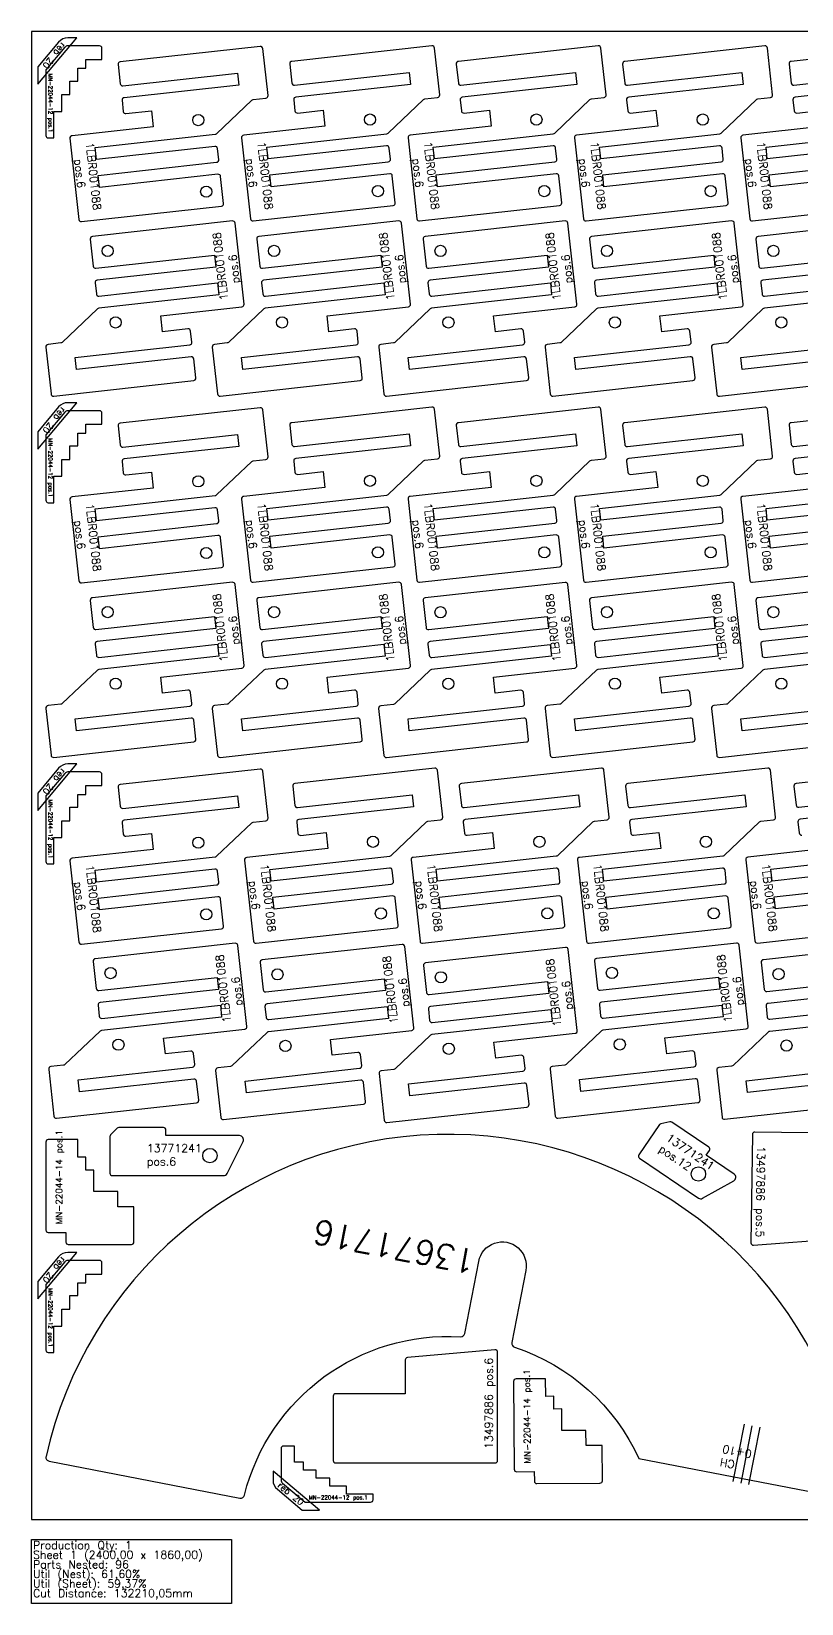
# Model space of a CAD drawing. Header units: millimetres. Extents: x 0 to 2400, y -105 to 1860.
# Drawn here: x 0 to 962, y -105 to 1860 of the extents above; entities that cross this region are included whole.
import ezdxf

# ---------------------------------------------------------------- set-up
doc = ezdxf.new("R2010")
doc.units = ezdxf.units.MM
for name, color, linetype in [('13497886', 7, 'Continuous'), ('13671716', 7, 'Continuous'), ('13771241v02', 7, 'Continuous'), ('1LBR001088', 7, 'Continuous'), ('Chanfro', 7, 'Continuous'), ('MN-22044-12', 7, 'Continuous'), ('MN-22044-14', 7, 'Continuous'), ('Rebaixo', 6, 'Continuous'), ('sheet', 24, 'Continuous'), ('Stats', 7, 'Continuous'), ('Texto', 7, 'Continuous')]:
    doc.layers.add(name, color=color, linetype=linetype)
doc.styles.get("Standard").update_dxf_attribs({"font": 'txt.shx'})

msp = doc.modelspace()

# ---------------------------------------------------------------- linework, layer by layer
at = {"layer": '13497886', "color": 30}
for points in [[(904.1, 484.3, 0.414214), (901, 481.4), (899.1, 346, 0.440079), (902.4, 343), (1012, 351.1, 0.388813), (1014.8, 354), (1015.4, 396.3), (1102.3, 395.1, 0.414214), (1105.4, 398), (1106.5, 478.5, 0.414214), (1103.5, 481.5)], [(579.6, 70.7, 0.414214), (582.6, 73.7), (582.6, 209.1, 0.440079), (579.3, 212.1), (469.8, 202.4, 0.388813), (467.1, 199.5), (467.1, 157.2), (380.1, 157.2, 0.414214), (377.1, 154.2), (377.1, 73.7, 0.414214), (380.1, 70.7)]]:
    msp.add_lwpolyline(points, format="xyb", close=True, dxfattribs=at)
at = {"layer": '13671716', "color": 30}
msp.add_lwpolyline([(1016.1, 26.7), (1023.2, 63, 0.414214), (1019.2, 68.9), (989.7, 74.6), (1003.5, 145.9, 0.746767), (18.2, 78.9, 0.422856), (22.1, 72.9), (260.4, 26.9, 0.397875), (266.2, 30.6, -0.360354), (536.3, 228.5, 0.376283), (541.5, 232.6), (558.9, 322.7, -1.000001), (617.9, 311.3), (600.5, 221.2, 0.376283), (603.8, 215.5, -0.207227), (759.2, 76.3)], format="xyb", close=True, dxfattribs=at)
at = {"layer": '13771241v02', "color": 30}
for points in [[(784.7, 493.6), (759, 455.7, 0.414214), (759.8, 451.5), (833.5, 401.7, 0.284079), (838.7, 401.5), (877.7, 423.4, 0.557537), (878, 431.9), (843.3, 455.4), (847.3, 461.2, 0.414214), (846.5, 465.4), (800.3, 496.6, 0.198912), (798, 497.1), (786.6, 494.8, 0.198912)], [(98, 478.6), (98, 432.9, 0.414214), (101, 429.9), (239.9, 429.9, 0.284079), (244.4, 432.6), (264.4, 472.6, 0.557537), (259.9, 479.9), (168, 479.9), (168, 486.9, 0.414214), (165, 489.9), (109.2, 489.9, 0.198912), (107.1, 489), (98.9, 480.7, 0.198912)]]:
    msp.add_lwpolyline(points, format="xyb", close=True, dxfattribs=at)
for centre in [(223, 454.9), (833.5, 431.9)]:
    msp.add_circle(centre, 9, dxfattribs=at)
at = {"layer": '1LBR001088', "color": 7}
for points in [[(108.3, 1818.6), (110.9, 1794.7, 0.414214), (114.2, 1792.1), (257.4, 1807.9), (259, 1793), (115.9, 1777.2, 0.414214), (113.2, 1773.9), (114.8, 1759.9, 0.414214), (118.1, 1757.3), (149.9, 1760.8), (152.1, 1740.9), (50.7, 1729.7, 0.414214), (48, 1726.4), (59.2, 1625, 0.414214), (62.6, 1622.4), (237.5, 1641.7, 0.414214), (240.1, 1645), (236.4, 1678.8, 0.414214), (233.1, 1681.5), (85, 1665.1), (83.4, 1680), (231.4, 1696.4, 0.414214), (234.1, 1699.7), (232.6, 1713.6, 0.414214), (229.3, 1716.3), (81.2, 1699.9), (79.5, 1714.8), (229.6, 1731.4, 0.163912), (231.3, 1732.2), (275.4, 1774.1, -0.163912), (277.1, 1774.9), (293, 1776.6, 0.414214), (295.7, 1779.9), (289.2, 1838.6, 0.414214), (285.9, 1841.2), (110.9, 1821.9, 0.414214)], [(322.9, 1819.3), (325.5, 1795.5, 0.414214), (328.8, 1792.8), (471.9, 1808.6), (473.6, 1793.7), (330.5, 1777.9, 0.414214), (327.8, 1774.6), (329.3, 1760.7, 0.414214), (332.7, 1758), (364.5, 1761.5), (366.7, 1741.7), (265.3, 1730.4, 0.414214), (262.6, 1727.1), (273.8, 1625.8, 0.414214), (277.1, 1623.1), (452.1, 1642.4, 0.414214), (454.7, 1645.8), (451, 1679.5, 0.414214), (447.7, 1682.2), (299.6, 1665.8), (297.9, 1680.7), (446, 1697.1, 0.414214), (448.7, 1700.4), (447.1, 1714.3, 0.414214), (443.8, 1717), (295.7, 1700.6), (294.1, 1715.5), (444.2, 1732.1, 0.163912), (445.9, 1732.9), (490, 1774.8, -0.163912), (491.7, 1775.6), (507.6, 1777.4, 0.414214), (510.2, 1780.7), (503.8, 1839.3, 0.414214), (500.4, 1842), (325.5, 1822.6, 0.414214)], [(530.8, 1819.3), (533.5, 1795.5, 0.414214), (536.8, 1792.8), (679.9, 1808.6), (681.5, 1793.7), (538.4, 1777.9, 0.414214), (535.8, 1774.6), (537.3, 1760.7, 0.414214), (540.6, 1758), (572.4, 1761.5), (574.6, 1741.7), (473.2, 1730.4, 0.414214), (470.6, 1727.1), (481.8, 1625.8, 0.414214), (485.1, 1623.1), (660, 1642.4, 0.414214), (662.7, 1645.8), (659, 1679.5, 0.414214), (655.6, 1682.2), (507.5, 1665.8), (505.9, 1680.7), (654, 1697.1, 0.414214), (656.7, 1700.4), (655.1, 1714.3, 0.414214), (651.8, 1717), (503.7, 1700.6), (502.1, 1715.5), (652.1, 1732.1, 0.163912), (653.9, 1732.9), (697.9, 1774.8, -0.163912), (699.7, 1775.6), (715.6, 1777.4, 0.414214), (718.2, 1780.7), (711.7, 1839.3, 0.414214), (708.4, 1842), (533.5, 1822.6, 0.414214)], [(738.8, 1819.3), (741.4, 1795.5, 0.414214), (744.7, 1792.8), (887.9, 1808.6), (889.5, 1793.7), (746.4, 1777.9, 0.414214), (743.7, 1774.6), (745.3, 1760.7, 0.414214), (748.6, 1758), (780.4, 1761.5), (782.6, 1741.7), (681.2, 1730.4, 0.414214), (678.6, 1727.1), (689.8, 1625.8, 0.414214), (693.1, 1623.1), (868, 1642.4, 0.414214), (870.7, 1645.8), (866.9, 1679.5, 0.414214), (863.6, 1682.2), (715.5, 1665.8), (713.9, 1680.7), (862, 1697.1, 0.414214), (864.6, 1700.4), (863.1, 1714.3, 0.414214), (859.8, 1717), (711.7, 1700.6), (710, 1715.5), (860.1, 1732.1, 0.163912), (861.8, 1732.9), (905.9, 1774.8, -0.163912), (907.6, 1775.6), (923.5, 1777.4, 0.414214), (926.2, 1780.7), (919.7, 1839.3, 0.414214), (916.4, 1842), (741.4, 1822.6, 0.414214)], [(205.4, 1426.9), (202.8, 1450.7, 0.414214), (199.5, 1453.4), (56.3, 1437.6), (54.7, 1452.5), (197.8, 1468.3, 0.414214), (200.5, 1471.6), (198.9, 1485.5, 0.414214), (195.6, 1488.2), (163.8, 1484.7), (161.6, 1504.5), (263, 1515.7, 0.414214), (265.7, 1519.1), (254.4, 1620.4, 0.414214), (251.1, 1623.1), (76.2, 1603.8, 0.414214), (73.5, 1600.4), (77.3, 1566.6, 0.414214), (80.6, 1564), (228.7, 1580.4), (230.3, 1565.5), (82.2, 1549.1, 0.414214), (79.6, 1545.8), (81.1, 1531.9, 0.414214), (84.4, 1529.2), (232.5, 1545.6), (234.2, 1530.7), (84.1, 1514.1, 0.163912), (82.4, 1513.3), (38.3, 1471.4, -0.163912), (36.6, 1470.6), (20.7, 1468.8, 0.414214), (18, 1465.5), (24.5, 1406.9, 0.414214), (27.8, 1404.2), (202.8, 1423.6, 0.414214)], [(413.4, 1426.9), (410.7, 1450.7, 0.414214), (407.4, 1453.4), (264.3, 1437.6), (262.7, 1452.5), (405.8, 1468.3, 0.414214), (408.4, 1471.6), (406.9, 1485.5, 0.414214), (403.6, 1488.2), (371.8, 1484.7), (369.6, 1504.5), (471, 1515.7, 0.414214), (473.6, 1519.1), (462.4, 1620.4, 0.414214), (459.1, 1623.1), (284.2, 1603.8, 0.414214), (281.5, 1600.4), (285.3, 1566.6, 0.414214), (288.6, 1564), (436.7, 1580.4), (438.3, 1565.5), (290.2, 1549.1, 0.414214), (287.6, 1545.8), (289.1, 1531.9, 0.414214), (292.4, 1529.2), (440.5, 1545.6), (442.2, 1530.7), (292.1, 1514.1, 0.163912), (290.3, 1513.3), (246.3, 1471.4, -0.163912), (244.6, 1470.6), (228.7, 1468.8, 0.414214), (226, 1465.5), (232.5, 1406.9, 0.414214), (235.8, 1404.2), (410.7, 1423.6, 0.414214)], [(621.4, 1426.9), (618.7, 1450.7, 0.414214), (615.4, 1453.4), (472.3, 1437.6), (470.6, 1452.5), (613.8, 1468.3, 0.414214), (616.4, 1471.6), (614.9, 1485.5, 0.414214), (611.6, 1488.2), (579.8, 1484.7), (577.6, 1504.5), (678.9, 1515.7, 0.414214), (681.6, 1519.1), (670.4, 1620.4, 0.414214), (667.1, 1623.1), (492.1, 1603.8, 0.414214), (489.5, 1600.4), (493.2, 1566.6, 0.414214), (496.5, 1564), (644.6, 1580.4), (646.3, 1565.5), (498.2, 1549.1, 0.414214), (495.5, 1545.8), (497.1, 1531.9, 0.414214), (500.4, 1529.2), (648.5, 1545.6), (650.1, 1530.7), (500, 1514.1, 0.163912), (498.3, 1513.3), (454.3, 1471.4, -0.163912), (452.5, 1470.6), (436.6, 1468.8, 0.414214), (434, 1465.5), (440.5, 1406.9, 0.414214), (443.8, 1404.2), (618.7, 1423.6, 0.414214)], [(829.3, 1426.9), (826.7, 1450.7, 0.414214), (823.4, 1453.4), (680.2, 1437.6), (678.6, 1452.5), (821.7, 1468.3, 0.414214), (824.4, 1471.6), (822.8, 1485.5, 0.414214), (819.5, 1488.2), (787.7, 1484.7), (785.5, 1504.5), (886.9, 1515.7, 0.414214), (889.6, 1519.1), (878.4, 1620.4, 0.414214), (875, 1623.1), (700.1, 1603.8, 0.414214), (697.5, 1600.4), (701.2, 1566.6, 0.414214), (704.5, 1564), (852.6, 1580.4), (854.2, 1565.5), (706.1, 1549.1, 0.414214), (703.5, 1545.8), (705, 1531.9, 0.414214), (708.3, 1529.2), (856.4, 1545.6), (858.1, 1530.7), (708, 1514.1, 0.163912), (706.3, 1513.3), (662.2, 1471.4, -0.163912), (660.5, 1470.6), (644.6, 1468.8, 0.414214), (641.9, 1465.5), (648.4, 1406.9, 0.414214), (651.7, 1404.2), (826.7, 1423.6, 0.414214)], [(108.3, 1367), (110.9, 1343.1, 0.414214), (114.2, 1340.5), (257.4, 1356.3), (259, 1341.4), (115.9, 1325.6, 0.414214), (113.2, 1322.3), (114.8, 1308.3, 0.414214), (118.1, 1305.7), (149.9, 1309.2), (152.1, 1289.3), (50.7, 1278.1, 0.414214), (48, 1274.8), (59.2, 1173.4, 0.414214), (62.6, 1170.8), (237.5, 1190.1, 0.414214), (240.1, 1193.4), (236.4, 1227.2, 0.414214), (233.1, 1229.9), (85, 1213.5), (83.4, 1228.4), (231.4, 1244.8, 0.414214), (234.1, 1248.1), (232.6, 1262, 0.414214), (229.3, 1264.7), (81.2, 1248.3), (79.5, 1263.2), (229.6, 1279.8, 0.163912), (231.3, 1280.6), (275.4, 1322.5, -0.163912), (277.1, 1323.3), (293, 1325, 0.414214), (295.7, 1328.3), (289.2, 1387, 0.414214), (285.9, 1389.6), (110.9, 1370.3, 0.414214)], [(322.9, 1367.7), (325.5, 1343.9, 0.414214), (328.8, 1341.2), (471.9, 1357), (473.6, 1342.1), (330.5, 1326.3, 0.414214), (327.8, 1323), (329.3, 1309.1, 0.414214), (332.7, 1306.4), (364.5, 1309.9), (366.7, 1290.1), (265.3, 1278.9, 0.414214), (262.6, 1275.5), (273.8, 1174.2, 0.414214), (277.1, 1171.5), (452.1, 1190.9, 0.414214), (454.7, 1194.2), (451, 1228, 0.414214), (447.7, 1230.6), (299.6, 1214.2), (297.9, 1229.1), (446, 1245.5, 0.414214), (448.7, 1248.8), (447.1, 1262.7, 0.414214), (443.8, 1265.4), (295.7, 1249), (294.1, 1263.9), (444.2, 1280.5, 0.163912), (445.9, 1281.3), (490, 1323.2, -0.163912), (491.7, 1324), (507.6, 1325.8, 0.414214), (510.2, 1329.1), (503.8, 1387.7, 0.414214), (500.4, 1390.4), (325.5, 1371, 0.414214)], [(530.8, 1367.7), (533.5, 1343.9, 0.414214), (536.8, 1341.2), (679.9, 1357), (681.5, 1342.1), (538.4, 1326.3, 0.414214), (535.8, 1323), (537.3, 1309.1, 0.414214), (540.6, 1306.4), (572.4, 1309.9), (574.6, 1290.1), (473.2, 1278.9, 0.414214), (470.6, 1275.5), (481.8, 1174.2, 0.414214), (485.1, 1171.5), (660, 1190.9, 0.414214), (662.7, 1194.2), (659, 1228, 0.414214), (655.6, 1230.6), (507.5, 1214.2), (505.9, 1229.1), (654, 1245.5, 0.414214), (656.7, 1248.8), (655.1, 1262.7, 0.414214), (651.8, 1265.4), (503.7, 1249), (502.1, 1263.9), (652.1, 1280.5, 0.163912), (653.9, 1281.3), (697.9, 1323.2, -0.163912), (699.7, 1324), (715.6, 1325.8, 0.414214), (718.2, 1329.1), (711.7, 1387.7, 0.414214), (708.4, 1390.4), (533.5, 1371, 0.414214)], [(738.8, 1367.7), (741.4, 1343.9, 0.414214), (744.7, 1341.2), (887.9, 1357), (889.5, 1342.1), (746.4, 1326.3, 0.414214), (743.7, 1323), (745.3, 1309.1, 0.414214), (748.6, 1306.4), (780.4, 1309.9), (782.6, 1290.1), (681.2, 1278.9, 0.414214), (678.6, 1275.5), (689.8, 1174.2, 0.414214), (693.1, 1171.5), (868, 1190.9, 0.414214), (870.7, 1194.2), (866.9, 1228, 0.414214), (863.6, 1230.6), (715.5, 1214.2), (713.9, 1229.1), (862, 1245.5, 0.414214), (864.6, 1248.8), (863.1, 1262.7, 0.414214), (859.8, 1265.4), (711.7, 1249), (710, 1263.9), (860.1, 1280.5, 0.163912), (861.8, 1281.3), (905.9, 1323.2, -0.163912), (907.6, 1324), (923.5, 1325.8, 0.414214), (926.2, 1329.1), (919.7, 1387.7, 0.414214), (916.4, 1390.4), (741.4, 1371, 0.414214)], [(205.4, 975.3), (202.8, 999.1, 0.414214), (199.5, 1001.8), (56.3, 986), (54.7, 1000.9), (197.8, 1016.7, 0.414214), (200.5, 1020), (198.9, 1033.9, 0.414214), (195.6, 1036.6), (163.8, 1033.1), (161.6, 1053), (263, 1064.2, 0.414214), (265.7, 1067.5), (254.4, 1168.9, 0.414214), (251.1, 1171.5), (76.2, 1152.2, 0.414214), (73.5, 1148.9), (77.3, 1115.1, 0.414214), (80.6, 1112.4), (228.7, 1128.8), (230.3, 1113.9), (82.2, 1097.5, 0.414214), (79.6, 1094.2), (81.1, 1080.3, 0.414214), (84.4, 1077.6), (232.5, 1094), (234.2, 1079.1), (84.1, 1062.5, 0.163912), (82.4, 1061.7), (38.3, 1019.8, -0.163912), (36.6, 1019), (20.7, 1017.3, 0.414214), (18, 1013.9), (24.5, 955.3, 0.414214), (27.8, 952.6), (202.8, 972, 0.414214)], [(413.4, 975.3), (410.7, 999.1, 0.414214), (407.4, 1001.8), (264.3, 986), (262.7, 1000.9), (405.8, 1016.7, 0.414214), (408.4, 1020), (406.9, 1033.9, 0.414214), (403.6, 1036.6), (371.8, 1033.1), (369.6, 1053), (471, 1064.2, 0.414214), (473.6, 1067.5), (462.4, 1168.9, 0.414214), (459.1, 1171.5), (284.2, 1152.2, 0.414214), (281.5, 1148.9), (285.3, 1115.1, 0.414214), (288.6, 1112.4), (436.7, 1128.8), (438.3, 1113.9), (290.2, 1097.5, 0.414214), (287.6, 1094.2), (289.1, 1080.3, 0.414214), (292.4, 1077.6), (440.5, 1094), (442.2, 1079.1), (292.1, 1062.5, 0.163912), (290.3, 1061.7), (246.3, 1019.8, -0.163912), (244.6, 1019), (228.7, 1017.3, 0.414214), (226, 1013.9), (232.5, 955.3, 0.414214), (235.8, 952.6), (410.7, 972, 0.414214)], [(621.3, 975.2), (618.6, 999.1, 0.414214), (615.3, 1001.7), (472.2, 985.9), (470.6, 1000.8), (613.7, 1016.6, 0.414214), (616.3, 1019.9), (614.8, 1033.9, 0.414214), (611.5, 1036.5), (579.7, 1033), (577.5, 1052.9), (678.9, 1064.1, 0.414214), (681.5, 1067.4), (670.3, 1168.8, 0.414214), (667, 1171.4), (492.1, 1152.1, 0.414214), (489.4, 1148.8), (493.1, 1115, 0.414214), (496.5, 1112.3), (644.6, 1128.7), (646.2, 1113.8), (498.1, 1097.4, 0.414214), (495.4, 1094.1), (497, 1080.2, 0.414214), (500.3, 1077.5), (648.4, 1093.9), (650, 1079), (500, 1062.4, 0.163912), (498.2, 1061.6), (454.2, 1019.7, -0.163912), (452.4, 1018.9), (436.5, 1017.2, 0.414214), (433.9, 1013.9), (440.4, 955.2, 0.414214), (443.7, 952.6), (618.6, 971.9, 0.414214)], [(829.3, 975.3), (826.7, 999.1, 0.414214), (823.4, 1001.8), (680.2, 986), (678.6, 1000.9), (821.7, 1016.7, 0.414214), (824.4, 1020), (822.8, 1033.9, 0.414214), (819.5, 1036.6), (787.7, 1033.1), (785.5, 1053), (886.9, 1064.2, 0.414214), (889.6, 1067.5), (878.4, 1168.9, 0.414214), (875, 1171.5), (700.1, 1152.2, 0.414214), (697.5, 1148.9), (701.2, 1115.1, 0.414214), (704.5, 1112.4), (852.6, 1128.8), (854.2, 1113.9), (706.1, 1097.5, 0.414214), (703.5, 1094.2), (705, 1080.3, 0.414214), (708.3, 1077.6), (856.4, 1094), (858.1, 1079.1), (708, 1062.5, 0.163912), (706.3, 1061.7), (662.2, 1019.8, -0.163912), (660.5, 1019), (644.6, 1017.3, 0.414214), (641.9, 1013.9), (648.4, 955.3, 0.414214), (651.7, 952.6), (826.7, 972, 0.414214)], [(108.3, 915.4), (110.9, 891.6, 0.414214), (114.2, 888.9), (257.4, 904.7), (259, 889.8), (115.9, 874, 0.414214), (113.2, 870.7), (114.8, 856.8, 0.414214), (118.1, 854.1), (149.9, 857.6), (152.1, 837.7), (50.7, 826.5, 0.414214), (48, 823.2), (59.2, 721.8, 0.414214), (62.6, 719.2), (237.5, 738.5, 0.414214), (240.1, 741.8), (236.4, 775.6, 0.414214), (233.1, 778.3), (85, 761.9), (83.4, 776.8), (231.4, 793.2, 0.414214), (234.1, 796.5), (232.6, 810.4, 0.414214), (229.3, 813.1), (81.2, 796.7), (79.5, 811.6), (229.6, 828.2, 0.163912), (231.3, 829), (275.4, 870.9, -0.163912), (277.1, 871.7), (293, 873.5, 0.414214), (295.7, 876.8), (289.2, 935.4, 0.414214), (285.9, 938.1), (110.9, 918.7, 0.414214)], [(326.6, 916.5), (329.2, 892.6, 0.414214), (332.5, 890), (475.6, 905.8), (477.3, 890.9), (334.2, 875.1, 0.414214), (331.5, 871.8), (333.1, 857.8, 0.414214), (336.4, 855.2), (368.2, 858.7), (370.4, 838.8), (269, 827.6, 0.414214), (266.3, 824.3), (277.5, 722.9, 0.414214), (280.9, 720.3), (455.8, 739.6, 0.414214), (458.4, 742.9), (454.7, 776.7, 0.414214), (451.4, 779.4), (303.3, 763), (301.6, 777.9), (449.7, 794.3, 0.414214), (452.4, 797.6), (450.9, 811.5, 0.414214), (447.5, 814.2), (299.5, 797.8), (297.8, 812.7), (447.9, 829.3, 0.163912), (449.6, 830.1), (493.7, 872, -0.163912), (495.4, 872.8), (511.3, 874.5, 0.414214), (514, 877.8), (507.5, 936.5, 0.414214), (504.2, 939.1), (329.2, 919.8, 0.414214)], [(534.6, 916.6), (537.3, 892.7, 0.414214), (540.6, 890), (683.7, 905.9), (685.3, 891), (542.2, 875.1, 0.414214), (539.6, 871.8), (541.1, 857.9, 0.414214), (544.4, 855.3), (576.2, 858.8), (578.4, 838.9), (477, 827.7, 0.414214), (474.4, 824.4), (485.6, 723, 0.414214), (488.9, 720.3), (663.8, 739.7, 0.414214), (666.5, 743), (662.8, 776.8, 0.414214), (659.4, 779.4), (511.3, 763.1), (509.7, 778), (657.8, 794.4, 0.414214), (660.4, 797.7), (658.9, 811.6, 0.414214), (655.6, 814.2), (507.5, 797.9), (505.9, 812.8), (655.9, 829.4, 0.163912), (657.7, 830.2), (701.7, 872, -0.163912), (703.5, 872.8), (719.3, 874.6, 0.414214), (722, 877.9), (715.5, 936.6, 0.414214), (712.2, 939.2), (537.3, 919.9, 0.414214)], [(742.6, 916.6), (745.2, 892.7, 0.414214), (748.5, 890), (891.7, 905.9), (893.3, 891), (750.2, 875.1, 0.414214), (747.5, 871.8), (749.1, 857.9, 0.414214), (752.4, 855.3), (784.2, 858.8), (786.4, 838.9), (685, 827.7, 0.414214), (682.4, 824.4), (693.6, 723, 0.414214), (696.9, 720.3), (871.8, 739.7, 0.414214), (874.5, 743), (870.7, 776.8, 0.414214), (867.4, 779.4), (719.3, 763.1), (717.7, 778), (865.8, 794.4, 0.414214), (868.4, 797.7), (866.9, 811.6, 0.414214), (863.6, 814.2), (715.5, 797.9), (713.8, 812.8), (863.9, 829.4, 0.163912), (865.6, 830.2), (909.7, 872, -0.163912), (911.4, 872.8), (927.3, 874.6, 0.414214), (930, 877.9), (923.5, 936.6, 0.414214), (920.2, 939.2), (745.2, 919.9, 0.414214)], [(209, 524.1), (206.3, 548, 0.414214), (203, 550.6), (59.9, 534.8), (58.3, 549.7), (201.4, 565.5, 0.414214), (204, 568.8), (202.5, 582.7, 0.414214), (199.2, 585.4), (167.4, 581.9), (165.2, 601.8), (266.6, 613, 0.414214), (269.2, 616.3), (258, 717.7, 0.414214), (254.7, 720.3), (79.8, 701, 0.414214), (77.1, 697.7), (80.8, 663.9, 0.414214), (84.2, 661.2), (232.3, 677.6), (233.9, 662.7), (85.8, 646.3, 0.414214), (83.2, 643), (84.7, 629.1, 0.414214), (88, 626.4), (236.1, 642.8), (237.7, 627.9), (87.7, 611.3, 0.163912), (85.9, 610.5), (41.9, 568.6, -0.163912), (40.1, 567.8), (24.2, 566.1, 0.414214), (21.6, 562.7), (28.1, 504.1, 0.414214), (31.4, 501.5), (206.3, 520.8, 0.414214)], [(417.6, 522.5), (415, 546.4, 0.414214), (411.7, 549.1), (268.6, 533.2), (266.9, 548.1), (410, 564, 0.414214), (412.7, 567.3), (411.1, 581.2, 0.414214), (407.8, 583.8), (376, 580.3), (373.8, 600.2), (475.2, 611.4, 0.414214), (477.9, 614.7), (466.7, 716.1, 0.414214), (463.3, 718.8), (288.4, 699.4, 0.414214), (285.8, 696.1), (289.5, 662.3, 0.414214), (292.8, 659.7), (440.9, 676), (442.6, 661.1), (294.5, 644.7, 0.414214), (291.8, 641.4), (293.3, 627.5, 0.414214), (296.7, 624.9), (444.7, 641.2), (446.4, 626.3), (296.3, 609.7, 0.163912), (294.6, 608.9), (250.5, 567.1, -0.163912), (248.8, 566.3), (232.9, 564.5, 0.414214), (230.2, 561.2), (236.7, 502.5, 0.414214), (240, 499.9), (415, 519.2, 0.414214)], [(621.8, 519), (619.2, 542.8, 0.414214), (615.9, 545.5), (472.7, 529.6), (471.1, 544.6), (614.2, 560.4, 0.414214), (616.9, 563.7), (615.3, 577.6, 0.414214), (612, 580.3), (580.2, 576.7), (578, 596.6), (679.4, 607.8, 0.414214), (682.1, 611.1), (670.9, 712.5, 0.414214), (667.5, 715.2), (492.6, 695.8, 0.414214), (490, 692.5), (493.7, 658.7, 0.414214), (497, 656.1), (645.1, 672.4), (646.7, 657.5), (498.6, 641.2, 0.414214), (496, 637.9), (497.5, 623.9, 0.414214), (500.8, 621.3), (648.9, 637.7), (650.6, 622.7), (500.5, 606.2, 0.163912), (498.8, 605.4), (454.7, 563.5, -0.163912), (453, 562.7), (437.1, 560.9, 0.414214), (434.4, 557.6), (440.9, 499, 0.414214), (444.2, 496.3), (619.2, 515.6, 0.414214)], [(835.5, 524.4), (832.9, 548.2, 0.414214), (829.6, 550.9), (686.4, 535.1), (684.8, 550), (827.9, 565.8, 0.414214), (830.6, 569.1), (829, 583, 0.414214), (825.7, 585.7), (793.9, 582.2), (791.7, 602), (893.1, 613.3, 0.414214), (895.7, 616.6), (884.5, 718, 0.414214), (881.2, 720.6), (706.3, 701.3, 0.414214), (703.6, 698), (707.4, 664.2, 0.414214), (710.7, 661.5), (858.8, 677.9), (860.4, 663), (712.3, 646.6, 0.414214), (709.7, 643.3), (711.2, 629.4, 0.414214), (714.5, 626.7), (862.6, 643.1), (864.3, 628.2), (714.2, 611.6, 0.163912), (712.5, 610.8), (668.4, 568.9, -0.163912), (666.7, 568.1), (650.8, 566.3, 0.414214), (648.1, 563), (654.6, 504.4, 0.414214), (657.9, 501.7), (832.9, 521.1, 0.414214)]]:
    msp.add_lwpolyline(points, format="xyb", close=True, dxfattribs=at)
for points in [[(1124.3, 1842), (949.4, 1822.6, 0.414214), (946.8, 1819.3), (949.4, 1795.5, 0.414214), (952.7, 1792.8), (1095.8, 1808.6)], [(1097.5, 1793.7), (954.4, 1777.9, 0.414214), (951.7, 1774.6), (953.2, 1760.7, 0.414214), (956.6, 1758), (988.4, 1761.5)], [(990.6, 1741.7), (889.2, 1730.4, 0.414214), (886.5, 1727.1), (897.7, 1625.8, 0.414214), (901, 1623.1), (1076, 1642.4, 0.414214)], [(1067.7, 1717), (919.6, 1700.6), (918, 1715.5), (1068.1, 1732.1, 0.163912)], [(1071.6, 1682.2), (923.5, 1665.8), (921.8, 1680.7), (1069.9, 1697.1, 0.414214)], [(1083, 1623.1), (908.1, 1603.8, 0.414214), (905.4, 1600.4), (909.2, 1566.6, 0.414214), (912.5, 1564), (1060.6, 1580.4)], [(1062.2, 1565.5), (914.1, 1549.1, 0.414214), (911.5, 1545.8), (913, 1531.9, 0.414214), (916.3, 1529.2), (1064.4, 1545.6)], [(1066.1, 1530.7), (916, 1514.1, 0.163912), (914.2, 1513.3), (870.2, 1471.4, -0.163912), (868.5, 1470.6), (852.6, 1468.8, 0.414214), (849.9, 1465.5), (856.4, 1406.9, 0.414214), (859.7, 1404.2), (1034.6, 1423.6, 0.414214)], [(1031.3, 1453.4), (888.2, 1437.6), (886.6, 1452.5), (1029.7, 1468.3, 0.414214)], [(1124.3, 1390.4), (949.4, 1371, 0.414214), (946.8, 1367.7), (949.4, 1343.9, 0.414214), (952.7, 1341.2), (1095.8, 1357)], [(1097.5, 1342.1), (954.4, 1326.3, 0.414214), (951.7, 1323), (953.2, 1309.1, 0.414214), (956.6, 1306.4), (988.4, 1309.9)], [(990.6, 1290.1), (889.2, 1278.9, 0.414214), (886.5, 1275.5), (897.7, 1174.2, 0.414214), (901, 1171.5), (1076, 1190.9, 0.414214)], [(1067.7, 1265.4), (919.6, 1249), (918, 1263.9), (1068.1, 1280.5, 0.163912)], [(1071.6, 1230.6), (923.5, 1214.2), (921.8, 1229.1), (1069.9, 1245.5, 0.414214)], [(1083, 1171.5), (908.1, 1152.2, 0.414214), (905.4, 1148.9), (909.2, 1115.1, 0.414214), (912.5, 1112.4), (1060.6, 1128.8)], [(1062.2, 1113.9), (914.1, 1097.5, 0.414214), (911.5, 1094.2), (913, 1080.3, 0.414214), (916.3, 1077.6), (1064.4, 1094)], [(1066.1, 1079.1), (916, 1062.5, 0.163912), (914.2, 1061.7), (870.2, 1019.8, -0.163912), (868.5, 1019), (852.6, 1017.3, 0.414214), (849.9, 1013.9), (856.4, 955.3, 0.414214), (859.7, 952.6), (1034.6, 972, 0.414214)], [(1031.3, 1001.8), (888.2, 986), (886.6, 1000.9), (1029.7, 1016.7, 0.414214)], [(1130.5, 939.5), (955.6, 920.1, 0.414214), (952.9, 916.8), (955.6, 893, 0.414214), (958.9, 890.3), (1102, 906.1)], [(1103.7, 891.2), (960.5, 875.4, 0.414214), (957.9, 872.1), (959.4, 858.2, 0.414214), (962.7, 855.5)], [(996.7, 839.2), (895.4, 828, 0.414214), (892.7, 824.6), (903.9, 723.3, 0.414214), (907.2, 720.6), (1082.2, 739.9, 0.414214)], [(1073.9, 814.5), (925.8, 798.1), (924.2, 813), (1074.3, 829.6, 0.163912)], [(1077.8, 779.7), (929.7, 763.3), (928, 778.2), (1076.1, 794.6, 0.414214)], [(1089.6, 719.2), (914.7, 699.8, 0.414214), (912, 696.5), (915.7, 662.7, 0.414214), (919, 660.1), (1067.1, 676.4)], [(1068.8, 661.5), (920.7, 645.2, 0.414214), (918, 641.8), (919.6, 627.9, 0.414214), (922.9, 625.3), (1071, 641.7)], [(1072.6, 626.7), (922.6, 610.2, 0.163912), (920.8, 609.3), (876.8, 567.5, -0.163912), (875, 566.7), (859.1, 564.9, 0.414214), (856.5, 561.6), (863, 503, 0.414214), (866.3, 500.3), (1041.2, 519.6, 0.414214)], [(1037.9, 549.5), (894.8, 533.6), (893.1, 548.5), (1036.3, 564.4, 0.414214)]]:
    msp.add_lwpolyline(points, format="xyb", dxfattribs=at)
for centre in [(208.5, 1749.2), (423.1, 1749.9), (631.1, 1749.9), (839, 1749.9), (218.4, 1659.7), (433, 1660.4), (640.9, 1660.4), (848.9, 1660.4), (95.3, 1585.7), (303.3, 1585.7), (511.2, 1585.7), (719.2, 1585.7), (927.2, 1585.7), (105.2, 1496.3), (313.2, 1496.3), (521.1, 1496.3), (729.1, 1496.3), (937.1, 1496.3), (208.5, 1297.6), (423.1, 1298.3), (631.1, 1298.3), (839, 1298.3), (218.4, 1208.1), (433, 1208.9), (640.9, 1208.9), (848.9, 1208.9), (95.3, 1134.2), (303.3, 1134.2), (511.2, 1134.1), (719.2, 1134.2), (927.2, 1134.2), (105.2, 1044.7), (313.2, 1044.7), (521, 1044.6), (729.1, 1044.7), (937.1, 1044.7), (208.5, 846), (426.8, 847.1), (634.9, 847.2), (842.8, 847.2), (218.4, 756.5), (436.7, 757.6), (644.7, 757.7), (852.7, 757.7), (98.9, 683), (307.5, 681.4), (725.4, 683.3), (933.7, 681.8), (511.7, 677.8), (108.7, 593.5), (317.4, 592), (521.6, 588.4), (735.3, 593.8), (943.6, 592.4)]:
    msp.add_circle(centre, 7, dxfattribs=at)
at = {"layer": 'Chanfro', "color": 30}
for p, q in [((890.5, 119.2), (876.7, 47.5)), ((900.4, 117.3), (886.5, 45.6)), ((910.2, 115.4), (896.3, 43.7))]:
    msp.add_line(p, q, dxfattribs=at)
at = {"layer": 'MN-22044-12', "color": 3}
for points in [[(28, 1760), (38, 1760), (38, 1781), (48, 1781), (48, 1798), (58, 1798), (58, 1814), (68, 1814), (68, 1825), (88, 1825), (88, 1839, 0.414214), (85, 1842), (45.5, 1842, 0.221695), (41.7, 1840.2), (18, 1812), (18, 1730, 0.414214), (21, 1727), (28, 1727)], [(28, 1304), (38, 1304), (38, 1325), (48, 1325), (48, 1342), (58, 1342), (58, 1358), (68, 1358), (68, 1369), (88, 1369), (88, 1383, 0.414214), (85, 1386), (45.5, 1386, 0.221695), (41.7, 1384.2), (18, 1356), (18, 1274, 0.414214), (21, 1271), (28, 1271)], [(28, 852.4), (38, 852.4), (38, 873.4), (48, 873.4), (48, 890.4), (58, 890.4), (58, 906.4), (68, 906.4), (68, 917.4), (88, 917.4), (88, 931.4, 0.414214), (85, 934.4), (45.5, 934.4, 0.221695), (41.7, 932.6), (18, 904.4), (18, 822.4, 0.414214), (21, 819.4), (28, 819.4)], [(28, 241.9), (38, 241.9), (38, 262.9), (48, 262.9), (48, 279.9), (58, 279.9), (58, 295.9), (68, 295.9), (68, 306.9), (88, 306.9), (88, 320.9, 0.414214), (85, 323.9), (45.5, 323.9, 0.221695), (41.7, 322.1), (18, 293.9), (18, 211.9, 0.414214), (21, 208.9), (28, 208.9)], [(393.9, 31.8), (393.9, 41.8), (372.9, 41.8), (372.9, 51.8), (355.9, 51.8), (355.9, 61.8), (339.9, 61.8), (339.9, 71.8), (328.9, 71.8), (328.9, 91.8), (314.9, 91.8, 0.414214), (311.9, 88.8), (311.9, 49.3, 0.221695), (313.7, 45.4), (341.9, 21.8), (423.9, 21.8, 0.414214), (426.9, 24.8), (426.9, 31.8)]]:
    msp.add_lwpolyline(points, format="xyb", close=True, dxfattribs=at)
at = {"layer": 'MN-22044-14', "color": 30}
for points in [[(108, 409.9), (78, 409.9), (78, 436.9), (68, 436.9), (68, 452.9), (58, 452.9), (58, 474.9), (21, 474.9, 0.414214), (18, 471.9), (18, 361.9, 0.414214), (21, 358.9), (43, 358.9), (43, 346.9, 0.414214), (46, 343.9), (125, 343.9, 0.414214), (128, 346.9), (128, 390.9), (108, 390.9)], [(693, 111.4), (663, 111.2), (662.8, 138.2), (652.8, 138.1), (652.7, 154.1), (642.7, 154), (642.6, 176), (605.6, 175.8, 0.414214), (602.6, 172.7), (603.4, 62.8, 0.414214), (606.4, 59.8), (628.4, 59.9), (628.5, 47.9, 0.414214), (631.5, 44.9), (710.5, 45.5, 0.414214), (713.5, 48.5), (713.2, 92.5), (693.2, 92.4)]]:
    msp.add_lwpolyline(points, format="xyb", close=True, dxfattribs=at)
at = {"layer": 'Rebaixo', "color": 3}
for points in [[(8, 1793.9), (56.8, 1852), (45.5, 1852, 0.221695), (34, 1846.6), (8, 1815.6)], [(8, 1337.9), (56.8, 1396), (45.5, 1396, 0.221695), (34, 1390.7), (8, 1359.7)], [(8, 886.3), (56.8, 944.4), (45.5, 944.4, 0.221695), (34, 939.1), (8, 908.1)], [(8, 275.7), (56.8, 333.9), (45.5, 333.9, 0.221695), (34, 328.5), (8, 297.5)], [(360.1, 11.8), (301.9, 60.6), (301.9, 49.3, 0.221695), (307.3, 37.8), (338.3, 11.8)]]:
    msp.add_lwpolyline(points, format="xyb", close=True, dxfattribs=at)
at = {"layer": 'sheet', "color": 7}
msp.add_lwpolyline([(0, 0), (2400, 0), (2400, 1860), (0, 1860)], close=True, dxfattribs=at)
at = {"layer": 'Stats', "color": 151}
msp.add_lwpolyline([(0, -25), (250, -25), (250, -105), (0, -105), (0, -25)], close=True, dxfattribs=at)

# ---------------------------------------------------------------- texts
at = {"layer": 'Chanfro', "color": 30, "insert": (864.7, 93.3), "char_height": 10, "width": 58.771, "attachment_point": 9, "rotation": 169.0789}
msp.add_mtext('CH 0+10', dxfattribs=at)
at = {"layer": 'Rebaixo', "color": 3, "char_height": 8, "attachment_point": 3}
for insert, rotation in [((19.8, 1812.4), 230.9298), ((19.8, 1356.4), 230.9298), ((19.8, 904.9), 230.9298), ((19.8, 294.3), 230.9298), ((341.5, 23.5), 320.9298)]:
    msp.add_mtext_dynamic_manual_height_columns('reb 20', width=38.813, gutter_width=12.5, heights=[0], dxfattribs=dict(at, insert=insert, rotation=rotation))
at = {"layer": 'Stats', "color": 60}
for s, p in [('Sheet 1 (2400,00 x 1860,00)', (2, -49)), ('Production Qty: 1', (2, -37)), ('Parts Nested: 96', (2, -61)), ('Util (Nest): 61,60%', (2, -73)), ('Util (Sheet): 59,37%', (2, -85)), ('Cut Distance: 132210,05mm', (2, -97))]:
    msp.add_text(s, height=10, dxfattribs=at).set_placement(p)
at = {"layer": 'Texto', "color": 3, "char_height": 5, "width": 87.413, "attachment_point": 3, "rotation": 270}
for insert in [(26.4, 1733.9), (26.4, 1277.9), (26.4, 826.3), (26.4, 215.7)]:
    msp.add_mtext('MN-22044-12 pos.1', dxfattribs=dict(at, insert=insert))
at = {"layer": 'Texto', "color": 7, "char_height": 10, "width": 94.526, "attachment_point": 1}
for insert, rotation in [((77.3, 1727.1), 276.3086), ((291.9, 1727.8), 276.3086), ((499.9, 1727.8), 276.3086), ((707.9, 1727.8), 276.3086), ((915.8, 1727.8), 276.3086), ((236.3, 1518.4), 96.3086), ((444.3, 1518.4), 96.3086), ((652.3, 1518.4), 96.3086), ((860.2, 1518.4), 96.3086), ((77.3, 1275.5), 276.3086), ((291.9, 1276.2), 276.3086), ((499.9, 1276.2), 276.3086), ((707.9, 1276.2), 276.3086), ((915.8, 1276.2), 276.3086), ((236.3, 1066.8), 96.3086), ((444.3, 1066.8), 96.3086), ((652.2, 1066.7), 96.3086), ((860.2, 1066.8), 96.3086), ((77.3, 823.9), 276.3086), ((295.6, 825), 276.3086), ((503.7, 825.1), 276.3086), ((711.7, 825.1), 276.3086), ((922, 825.3), 276.3086), ((239.9, 615.6), 96.3086), ((448.6, 614.1), 96.3086), ((652.8, 610.5), 96.3086), ((866.4, 615.9), 96.3086)]:
    msp.add_mtext('{\\W0.476303; }1LBR001088 \\P{\\W2.726303; }pos.6', dxfattribs=dict(at, insert=insert, rotation=rotation))
at = {"layer": 'Texto', "color": 30}
for s, insert, char_height, width, attachment_point, rotation in [('MN-22044-14 pos.1', (30.4, 368.9), 8, 145.597, 1, 89.9998), ('13771241\\Ppos.12', (798, 482.9), 10, 98.541, 1, 325.9216), ('13771241\\Ppos.6', (144.3, 469.1), 10, 98.541, 1, 359.9999), ('13497886 pos.5', (916.9, 466.6), 10, 112.288, 1, 269.207), ('13671716', (355.7, 375.3), 30, 235.006, 9, 169.0789), ('13497886 pos.6', (566.5, 88.2), 10, 112.288, 1, 90), ('MN-22044-14 pos.1', (615.7, 69.9), 8, 145.597, 1, 90.4034)]:
    msp.add_mtext(s, dxfattribs=dict(at, insert=insert, char_height=char_height, width=width, attachment_point=attachment_point, rotation=rotation))
at = {"layer": 'Texto', "color": 3, "insert": (420.1, 30.2), "char_height": 5, "width": 87.413, "attachment_point": 3}
msp.add_mtext('MN-22044-12 pos.1', dxfattribs=at)

doc.saveas('drawing.dxf')
